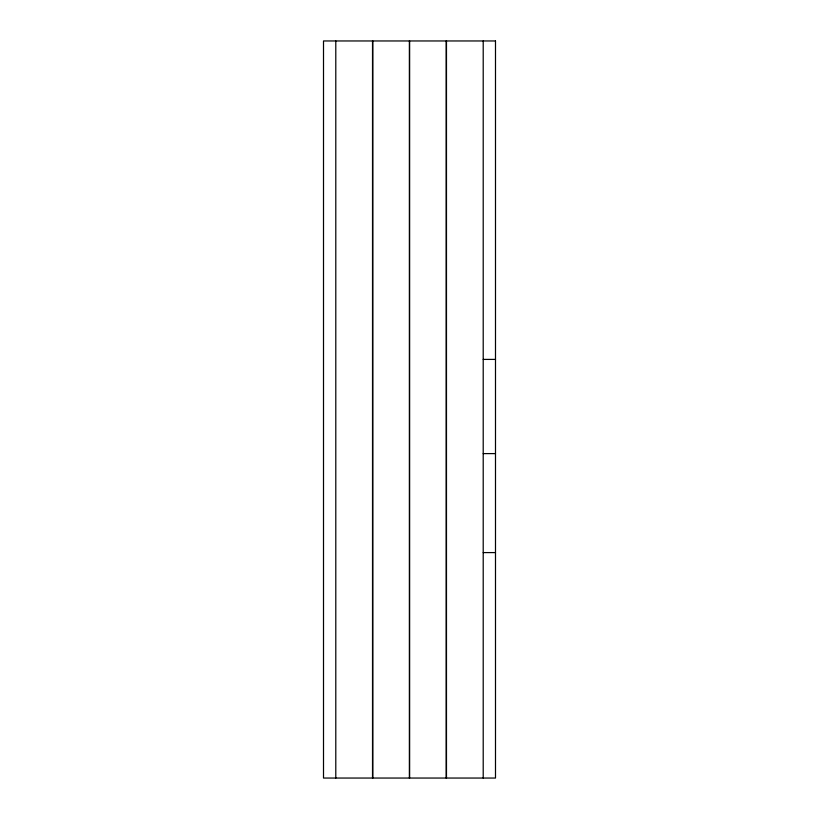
<?xml version="1.0" encoding="UTF-8"?>
<svg xmlns="http://www.w3.org/2000/svg" width="819" height="819" viewBox="0 0 819 819"><rect width="100%" height="100%" fill="white"/><g stroke="black" fill="none" stroke-linecap="round" stroke-linejoin="round"><path stroke-width="1.23" d="M483.21 359.408L495.495 359.408M483.21 453.603L495.495 453.603M483.21 552.59L495.495 552.59M483.21 40.96L483.21 778.05M446.478 40.96L446.478 778.05M446.222 40.96L446.222 778.05M409.633 40.96L409.633 778.05M409.367 40.96L409.367 778.05M372.778 40.96L372.778 778.05M372.522 40.96L372.522 778.05M335.79 40.96L335.79 778.05M495.495 40.96L323.505 40.96L323.505 778.05L495.495 778.05L495.495 40.96"/></g></svg>
